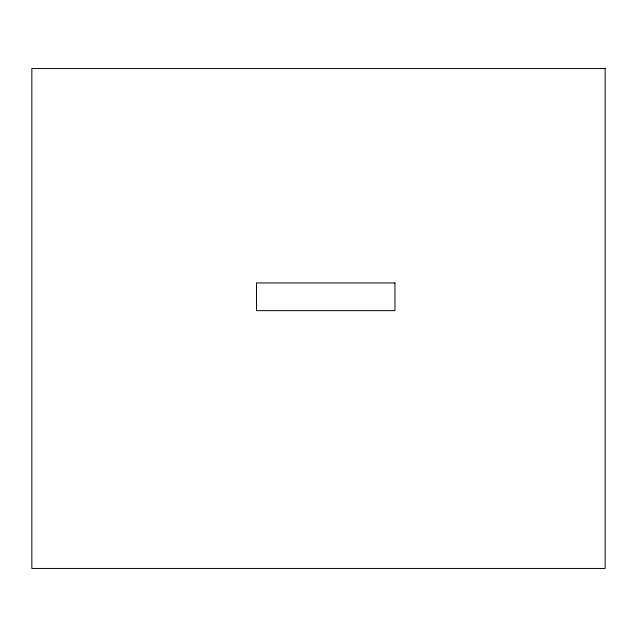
<?xml version="1.0" encoding="UTF-8"?>
<svg xmlns="http://www.w3.org/2000/svg" width="637" height="637" viewBox="0 0 637 637"><rect width="100%" height="100%" fill="white"/><g stroke="black" fill="none" stroke-linecap="round" stroke-linejoin="round"><path stroke-width="0.96" d="M605.15 68.549L31.85 68.549L31.85 568.451L605.15 568.451L605.15 68.549M394.948 282.939L256.472 282.939L256.472 310.641L394.948 310.641L394.948 282.939"/></g></svg>
